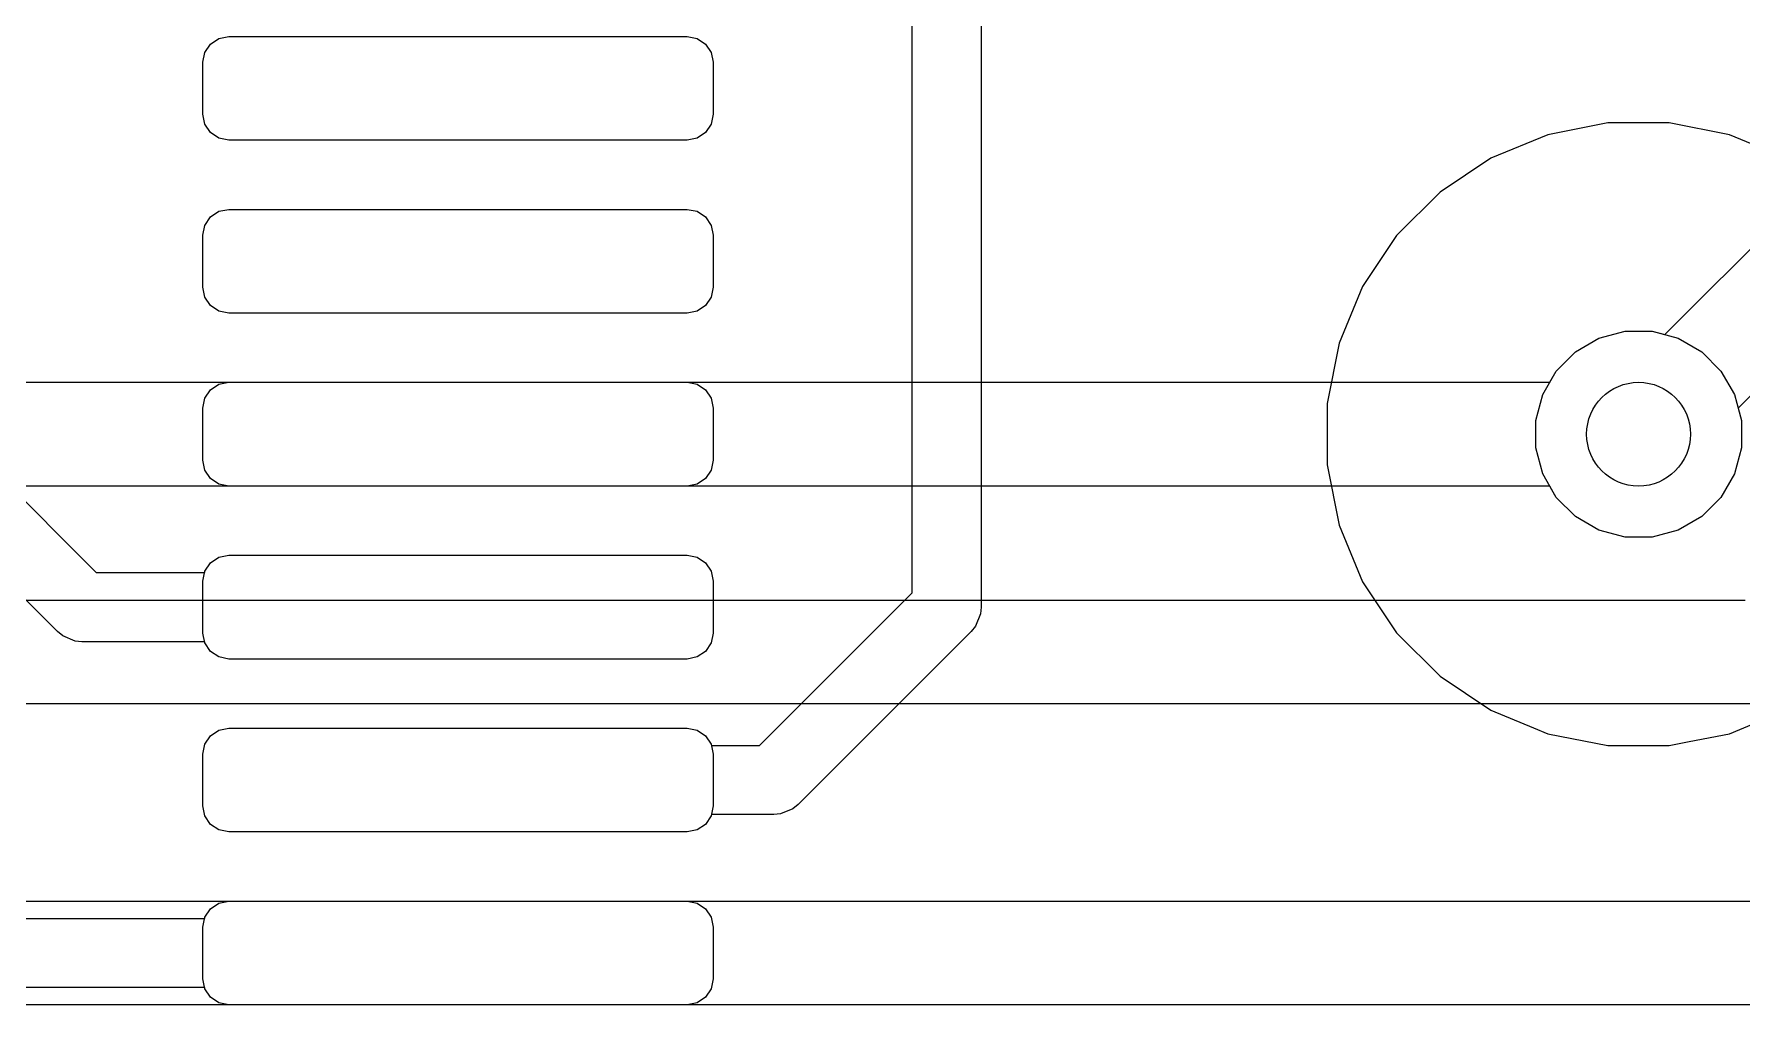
# Model space of a CAD drawing. Header units: inches. Extents: x 1.3 to 5.24, y -7.03 to -1.12.
# Drawn here: x 3.6363 to 3.8307, y -2.9783 to -2.8679 of the extents above; entities that cross this region are included whole.
import ezdxf

# ---------------------------------------------------------------- set-up
doc = ezdxf.new("R2010")
doc.units = ezdxf.units.IN
doc.header["$MEASUREMENT"] = 0
for name, color, linetype, true_color in [('B.Cu', 153, 'CONTINUOUS', 0x4d7fc4), ('F.Cu', 13, 'CONTINUOUS', 0xc83434), ('F.Mask', 201, 'CONTINUOUS', 0xd864ff), ('F.Paste', 253, 'CONTINUOUS', 0xb4a09a), ('In1.Cu', 91, 'CONTINUOUS', 0x7fc87f), ('In2.Cu', 33, 'CONTINUOUS', 0xce7d2c)]:
    doc.layers.add(name, color=color, linetype=linetype, true_color=true_color)

msp = doc.modelspace()

# ---------------------------------------------------------------- linework, layer by layer
at = {"layer": 'B.Cu', "linetype": 'CONTINUOUS'}
for p, q in [((3.81541, -2.87793), (3.80856, -2.8793)), ((3.82239, -2.87793), (3.81541, -2.87793)), ((3.81541, -2.87793), (3.81541, -2.87793)), ((3.82924, -2.8793), (3.82239, -2.87793)), ((3.82239, -2.87793), (3.82239, -2.87793)), ((3.80856, -2.8793), (3.8021, -2.88197)), ((3.80856, -2.8793), (3.80856, -2.8793)), ((3.83569, -2.88197), (3.82924, -2.8793)), ((3.82924, -2.8793), (3.82924, -2.8793)), ((3.8021, -2.88197), (3.7963, -2.88585)), ((3.8021, -2.88197), (3.8021, -2.88197)), ((3.7963, -2.88585), (3.79136, -2.89079)), ((3.7963, -2.88585), (3.7963, -2.88585)), ((3.79136, -2.89079), (3.78748, -2.89659)), ((3.79136, -2.89079), (3.79136, -2.89079)), ((3.78748, -2.89659), (3.78481, -2.90304)), ((3.78748, -2.89659), (3.78748, -2.89659)), ((3.81438, -2.90247), (3.81736, -2.90168)), ((3.81736, -2.90168), (3.82044, -2.90168)), ((3.82044, -2.90168), (3.82342, -2.90247)), ((3.78481, -2.90304), (3.78344, -2.90989)), ((3.78481, -2.90304), (3.78481, -2.90304)), ((3.81171, -2.90402), (3.81438, -2.90247)), ((3.82342, -2.90247), (3.82609, -2.90402)), ((3.80953, -2.9062), (3.81171, -2.90402)), ((3.82609, -2.90402), (3.82827, -2.9062)), ((3.80799, -2.90887), (3.80953, -2.9062)), ((3.82827, -2.9062), (3.82981, -2.90887)), ((3.80719, -2.91184), (3.80799, -2.90887)), ((3.82981, -2.90887), (3.83061, -2.91184)), ((3.78344, -2.90989), (3.78344, -2.91688)), ((3.80719, -2.91493), (3.80719, -2.91184)), ((3.83061, -2.91184), (3.83061, -2.91493)), ((3.80799, -2.91791), (3.80719, -2.91493)), ((3.83061, -2.91493), (3.82981, -2.91791)), ((3.78344, -2.91688), (3.78481, -2.92373)), ((3.80953, -2.92058), (3.80799, -2.91791)), ((3.82981, -2.91791), (3.82827, -2.92058)), ((3.81171, -2.92276), (3.80953, -2.92058)), ((3.82827, -2.92058), (3.82609, -2.92276)), ((3.81438, -2.9243), (3.81171, -2.92276)), ((3.82609, -2.92276), (3.82342, -2.9243)), ((3.78481, -2.92373), (3.78481, -2.92373)), ((3.78481, -2.92373), (3.78748, -2.93018)), ((3.81736, -2.9251), (3.81438, -2.9243)), ((3.82342, -2.9243), (3.82044, -2.9251)), ((3.82044, -2.9251), (3.81736, -2.9251)), ((3.78748, -2.93018), (3.78748, -2.93018)), ((3.78748, -2.93018), (3.79136, -2.93599)), ((3.79136, -2.93599), (3.79136, -2.93599)), ((3.79136, -2.93599), (3.7963, -2.94092)), ((3.7963, -2.94092), (3.7963, -2.94092)), ((3.7963, -2.94092), (3.8021, -2.9448)), ((3.8021, -2.9448), (3.8021, -2.9448)), ((3.8021, -2.9448), (3.80694, -2.94681)), ((3.82924, -2.94748), (3.83569, -2.9448)), ((3.80694, -2.94681), (3.80856, -2.94748)), ((3.80856, -2.94748), (3.80856, -2.94748)), ((3.80856, -2.94748), (3.80856, -2.94748)), ((3.80856, -2.94748), (3.81541, -2.94884)), ((3.82467, -2.94838), (3.82924, -2.94748)), ((3.82924, -2.94748), (3.82924, -2.94748)), ((3.82924, -2.94748), (3.82924, -2.94748)), ((3.81541, -2.94884), (3.81541, -2.94884)), ((3.81541, -2.94884), (3.81541, -2.94884)), ((3.81541, -2.94884), (3.82239, -2.94884)), ((3.82239, -2.94884), (3.82467, -2.94838)), ((3.82239, -2.94884), (3.82239, -2.94884))]:
    msp.add_line(p, q, dxfattribs=at)
at = {"layer": 'B.Cu'}
msp.add_circle((3.8189, -2.91339), 0.00591, dxfattribs=at)
at = {"layer": 'F.Cu', "linetype": 'CONTINUOUS'}
for p, q in [((3.74409, -2.85433), (3.74409, -2.93307)), ((3.73622, -2.93144), (3.73622, -2.85596)), ((3.5736, -2.85937), (3.64336, -2.92913)), ((3.63895, -2.93585), (3.56803, -2.86494)), ((3.65638, -2.86898), (3.65733, -2.86834)), ((3.65733, -2.86834), (3.65846, -2.86811)), ((3.65846, -2.86811), (3.71063, -2.86811)), ((3.71063, -2.86811), (3.71176, -2.86834)), ((3.71176, -2.86834), (3.71272, -2.86898)), ((3.65551, -2.87106), (3.65574, -2.86993)), ((3.65574, -2.86993), (3.65638, -2.86898)), ((3.71272, -2.86898), (3.71336, -2.86993)), ((3.71336, -2.86993), (3.71358, -2.87106)), ((3.65551, -2.87697), (3.65551, -2.87106)), ((3.71358, -2.87106), (3.71358, -2.87697)), ((3.82187, -2.90206), (3.85236, -2.87157)), ((3.65574, -2.8781), (3.65551, -2.87697)), ((3.65638, -2.87906), (3.65574, -2.8781)), ((3.71336, -2.8781), (3.71272, -2.87906)), ((3.71358, -2.87697), (3.71336, -2.8781)), ((3.86244, -2.87819), (3.83022, -2.91041)), ((3.65733, -2.8797), (3.65638, -2.87906)), ((3.65846, -2.87992), (3.65733, -2.8797)), ((3.71063, -2.87992), (3.65846, -2.87992)), ((3.71176, -2.8797), (3.71063, -2.87992)), ((3.71272, -2.87906), (3.71176, -2.8797)), ((3.65638, -2.88866), (3.65733, -2.88802)), ((3.65733, -2.88802), (3.65846, -2.8878)), ((3.65846, -2.8878), (3.71063, -2.8878)), ((3.71063, -2.8878), (3.71176, -2.88802)), ((3.71176, -2.88802), (3.71272, -2.88866)), ((3.65551, -2.89075), (3.65574, -2.88962)), ((3.65574, -2.88962), (3.65638, -2.88866)), ((3.71272, -2.88866), (3.71336, -2.88962)), ((3.71336, -2.88962), (3.71358, -2.89075)), ((3.65551, -2.89665), (3.65551, -2.89075)), ((3.71358, -2.89075), (3.71358, -2.89665)), ((3.65574, -2.89778), (3.65551, -2.89665)), ((3.65638, -2.89874), (3.65574, -2.89778)), ((3.71336, -2.89778), (3.71272, -2.89874)), ((3.71358, -2.89665), (3.71336, -2.89778)), ((3.65733, -2.89938), (3.65638, -2.89874)), ((3.65846, -2.89961), (3.65733, -2.89938)), ((3.71063, -2.89961), (3.65846, -2.89961)), ((3.71176, -2.89938), (3.71063, -2.89961)), ((3.71272, -2.89874), (3.71176, -2.89938)), ((3.81438, -2.90247), (3.81736, -2.90168)), ((3.81736, -2.90168), (3.82044, -2.90168)), ((3.82044, -2.90168), (3.82187, -2.90206)), ((3.81171, -2.90402), (3.81438, -2.90247)), ((3.80953, -2.9062), (3.81171, -2.90402)), ((3.65733, -2.90771), (3.65846, -2.90748)), ((3.65846, -2.90748), (3.71063, -2.90748)), ((3.71063, -2.90748), (3.71176, -2.90771)), ((3.80799, -2.90887), (3.80953, -2.9062)), ((3.65551, -2.91043), (3.65574, -2.9093)), ((3.65574, -2.9093), (3.65638, -2.90835)), ((3.65638, -2.90835), (3.65733, -2.90771)), ((3.71176, -2.90771), (3.71272, -2.90835)), ((3.71272, -2.90835), (3.71336, -2.9093)), ((3.71336, -2.9093), (3.71358, -2.91043)), ((3.80719, -2.91184), (3.80799, -2.90887)), ((3.65551, -2.91634), (3.65551, -2.91043)), ((3.71358, -2.91043), (3.71358, -2.91634)), ((3.83022, -2.91041), (3.83061, -2.91184)), ((3.80719, -2.91493), (3.80719, -2.91184)), ((3.83061, -2.91184), (3.83061, -2.91493)), ((3.80799, -2.91791), (3.80719, -2.91493)), ((3.83061, -2.91493), (3.82981, -2.91791)), ((3.65574, -2.91747), (3.65551, -2.91634)), ((3.71358, -2.91634), (3.71336, -2.91747)), ((3.65638, -2.91843), (3.65574, -2.91747)), ((3.65733, -2.91907), (3.65638, -2.91843)), ((3.65846, -2.91929), (3.65733, -2.91907)), ((3.71176, -2.91907), (3.71063, -2.91929)), ((3.71272, -2.91843), (3.71176, -2.91907)), ((3.71336, -2.91747), (3.71272, -2.91843)), ((3.80953, -2.92058), (3.80799, -2.91791)), ((3.82981, -2.91791), (3.82827, -2.92058)), ((3.71063, -2.91929), (3.65846, -2.91929)), ((3.81171, -2.92276), (3.80953, -2.92058)), ((3.82827, -2.92058), (3.82609, -2.92276)), ((3.81438, -2.9243), (3.81171, -2.92276)), ((3.82609, -2.92276), (3.82342, -2.9243)), ((3.81736, -2.9251), (3.81438, -2.9243)), ((3.82342, -2.9243), (3.82044, -2.9251)), ((3.82044, -2.9251), (3.81736, -2.9251)), ((3.65574, -2.92899), (3.65638, -2.92803)), ((3.65638, -2.92803), (3.65733, -2.92739)), ((3.65733, -2.92739), (3.65846, -2.92717)), ((3.65846, -2.92717), (3.71063, -2.92717)), ((3.71063, -2.92717), (3.71176, -2.92739)), ((3.71176, -2.92739), (3.71272, -2.92803)), ((3.71272, -2.92803), (3.71336, -2.92899)), ((3.64336, -2.92913), (3.65571, -2.92913)), ((3.65571, -2.92913), (3.65574, -2.92899)), ((3.71336, -2.92899), (3.71358, -2.93012)), ((3.71358, -2.93012), (3.71358, -2.93602)), ((3.71884, -2.94882), (3.73622, -2.93144)), ((3.74402, -2.93384), (3.74343, -2.93526)), ((3.74409, -2.93307), (3.74402, -2.93384)), ((3.63955, -2.93634), (3.63895, -2.93585)), ((3.64096, -2.93693), (3.63955, -2.93634)), ((3.71358, -2.93602), (3.71336, -2.93715)), ((3.74294, -2.93585), (3.72326, -2.95554)), ((3.74343, -2.93526), (3.74294, -2.93585)), ((3.64173, -2.93701), (3.64096, -2.93693)), ((3.65571, -2.93701), (3.64173, -2.93701)), ((3.65574, -2.93715), (3.65571, -2.93701)), ((3.65638, -2.93811), (3.65574, -2.93715)), ((3.65733, -2.93875), (3.65638, -2.93811)), ((3.71272, -2.93811), (3.71176, -2.93875)), ((3.71336, -2.93715), (3.71272, -2.93811)), ((3.65846, -2.93898), (3.65733, -2.93875)), ((3.71063, -2.93898), (3.65846, -2.93898)), ((3.71176, -2.93875), (3.71063, -2.93898)), ((3.65574, -2.94867), (3.65638, -2.94772)), ((3.65638, -2.94772), (3.65733, -2.94708)), ((3.65733, -2.94708), (3.65846, -2.94685)), ((3.65846, -2.94685), (3.71063, -2.94685)), ((3.71063, -2.94685), (3.71176, -2.94708)), ((3.71176, -2.94708), (3.71272, -2.94772)), ((3.71272, -2.94772), (3.71336, -2.94867)), ((3.65551, -2.9498), (3.65574, -2.94867)), ((3.65551, -2.95571), (3.65551, -2.9498)), ((3.71336, -2.94867), (3.71339, -2.94882)), ((3.71339, -2.94882), (3.71884, -2.94882)), ((3.65574, -2.95684), (3.65551, -2.95571)), ((3.72266, -2.95603), (3.72124, -2.95662)), ((3.72326, -2.95554), (3.72266, -2.95603)), ((3.65638, -2.9578), (3.65574, -2.95684)), ((3.65733, -2.95844), (3.65638, -2.9578)), ((3.71272, -2.9578), (3.71176, -2.95844)), ((3.71336, -2.95684), (3.71272, -2.9578)), ((3.71339, -2.95669), (3.71336, -2.95684)), ((3.72047, -2.95669), (3.71339, -2.95669)), ((3.72124, -2.95662), (3.72047, -2.95669)), ((3.65846, -2.95866), (3.65733, -2.95844)), ((3.71063, -2.95866), (3.65846, -2.95866)), ((3.71176, -2.95844), (3.71063, -2.95866)), ((3.65574, -2.96836), (3.65638, -2.9674)), ((3.65638, -2.9674), (3.65733, -2.96676)), ((3.65733, -2.96676), (3.65846, -2.96654)), ((3.65846, -2.96654), (3.71063, -2.96654)), ((3.71063, -2.96654), (3.71176, -2.96676)), ((3.71176, -2.96676), (3.71272, -2.9674)), ((3.71272, -2.9674), (3.71336, -2.96836)), ((3.52525, -2.9685), (3.65571, -2.9685)), ((3.65571, -2.9685), (3.65574, -2.96836)), ((3.71336, -2.96836), (3.71358, -2.96949)), ((3.71358, -2.96949), (3.71358, -2.97539)), ((3.71358, -2.97539), (3.71336, -2.97652)), ((3.65571, -2.97638), (3.52362, -2.97638)), ((3.65574, -2.97652), (3.65571, -2.97638)), ((3.65638, -2.97748), (3.65574, -2.97652)), ((3.65733, -2.97812), (3.65638, -2.97748)), ((3.71272, -2.97748), (3.71176, -2.97812)), ((3.71336, -2.97652), (3.71272, -2.97748)), ((3.65846, -2.97835), (3.65733, -2.97812)), ((3.71063, -2.97835), (3.65846, -2.97835)), ((3.71176, -2.97812), (3.71063, -2.97835))]:
    msp.add_line(p, q, dxfattribs=at)
at = {"layer": 'F.Cu'}
msp.add_circle((3.8189, -2.91339), 0.00591, dxfattribs=at)
at = {"layer": 'F.Mask', "linetype": 'CONTINUOUS'}
for p, q in [((3.65638, -2.86898), (3.65733, -2.86834)), ((3.65733, -2.86834), (3.65846, -2.86811)), ((3.65846, -2.86811), (3.71063, -2.86811)), ((3.71063, -2.86811), (3.71176, -2.86834)), ((3.71176, -2.86834), (3.71272, -2.86898)), ((3.65551, -2.87106), (3.65574, -2.86993)), ((3.65574, -2.86993), (3.65638, -2.86898)), ((3.71272, -2.86898), (3.71336, -2.86993)), ((3.71336, -2.86993), (3.71358, -2.87106)), ((3.65551, -2.87697), (3.65551, -2.87106)), ((3.71358, -2.87106), (3.71358, -2.87697)), ((3.65574, -2.8781), (3.65551, -2.87697)), ((3.65638, -2.87906), (3.65574, -2.8781)), ((3.71336, -2.8781), (3.71272, -2.87906)), ((3.71358, -2.87697), (3.71336, -2.8781)), ((3.65733, -2.8797), (3.65638, -2.87906)), ((3.65846, -2.87992), (3.65733, -2.8797)), ((3.71063, -2.87992), (3.65846, -2.87992)), ((3.71176, -2.8797), (3.71063, -2.87992)), ((3.71272, -2.87906), (3.71176, -2.8797)), ((3.65638, -2.88866), (3.65733, -2.88802)), ((3.65733, -2.88802), (3.65846, -2.8878)), ((3.65846, -2.8878), (3.71063, -2.8878)), ((3.71063, -2.8878), (3.71176, -2.88802)), ((3.71176, -2.88802), (3.71272, -2.88866)), ((3.65551, -2.89075), (3.65574, -2.88962)), ((3.65574, -2.88962), (3.65638, -2.88866)), ((3.71272, -2.88866), (3.71336, -2.88962)), ((3.71336, -2.88962), (3.71358, -2.89075)), ((3.65551, -2.89665), (3.65551, -2.89075)), ((3.71358, -2.89075), (3.71358, -2.89665)), ((3.65574, -2.89778), (3.65551, -2.89665)), ((3.65638, -2.89874), (3.65574, -2.89778)), ((3.71336, -2.89778), (3.71272, -2.89874)), ((3.71358, -2.89665), (3.71336, -2.89778)), ((3.65733, -2.89938), (3.65638, -2.89874)), ((3.65846, -2.89961), (3.65733, -2.89938)), ((3.71063, -2.89961), (3.65846, -2.89961)), ((3.71176, -2.89938), (3.71063, -2.89961)), ((3.71272, -2.89874), (3.71176, -2.89938)), ((3.65733, -2.90771), (3.65846, -2.90748)), ((3.65846, -2.90748), (3.71063, -2.90748)), ((3.71063, -2.90748), (3.71176, -2.90771)), ((3.65551, -2.91043), (3.65574, -2.9093)), ((3.65574, -2.9093), (3.65638, -2.90835)), ((3.65638, -2.90835), (3.65733, -2.90771)), ((3.71176, -2.90771), (3.71272, -2.90835)), ((3.71272, -2.90835), (3.71336, -2.9093)), ((3.71336, -2.9093), (3.71358, -2.91043)), ((3.65551, -2.91634), (3.65551, -2.91043)), ((3.71358, -2.91043), (3.71358, -2.91634)), ((3.65574, -2.91747), (3.65551, -2.91634)), ((3.71358, -2.91634), (3.71336, -2.91747)), ((3.65638, -2.91843), (3.65574, -2.91747)), ((3.65733, -2.91907), (3.65638, -2.91843)), ((3.65846, -2.91929), (3.65733, -2.91907)), ((3.71176, -2.91907), (3.71063, -2.91929)), ((3.71272, -2.91843), (3.71176, -2.91907)), ((3.71336, -2.91747), (3.71272, -2.91843)), ((3.71063, -2.91929), (3.65846, -2.91929)), ((3.65574, -2.92899), (3.65638, -2.92803)), ((3.65638, -2.92803), (3.65733, -2.92739)), ((3.65733, -2.92739), (3.65846, -2.92717)), ((3.65846, -2.92717), (3.71063, -2.92717)), ((3.71063, -2.92717), (3.71176, -2.92739)), ((3.71176, -2.92739), (3.71272, -2.92803)), ((3.71272, -2.92803), (3.71336, -2.92899)), ((3.65551, -2.93012), (3.65574, -2.92899)), ((3.65551, -2.93602), (3.65551, -2.93012)), ((3.71336, -2.92899), (3.71358, -2.93012)), ((3.71358, -2.93012), (3.71358, -2.93602)), ((3.65574, -2.93715), (3.65551, -2.93602)), ((3.71358, -2.93602), (3.71336, -2.93715)), ((3.65638, -2.93811), (3.65574, -2.93715)), ((3.65733, -2.93875), (3.65638, -2.93811)), ((3.71272, -2.93811), (3.71176, -2.93875)), ((3.71336, -2.93715), (3.71272, -2.93811)), ((3.65846, -2.93898), (3.65733, -2.93875)), ((3.71063, -2.93898), (3.65846, -2.93898)), ((3.71176, -2.93875), (3.71063, -2.93898)), ((3.65574, -2.94867), (3.65638, -2.94772)), ((3.65638, -2.94772), (3.65733, -2.94708)), ((3.65733, -2.94708), (3.65846, -2.94685)), ((3.65846, -2.94685), (3.71063, -2.94685)), ((3.71063, -2.94685), (3.71176, -2.94708)), ((3.71176, -2.94708), (3.71272, -2.94772)), ((3.71272, -2.94772), (3.71336, -2.94867)), ((3.65551, -2.9498), (3.65574, -2.94867)), ((3.65551, -2.95571), (3.65551, -2.9498)), ((3.71336, -2.94867), (3.71358, -2.9498)), ((3.71358, -2.9498), (3.71358, -2.95571)), ((3.65574, -2.95684), (3.65551, -2.95571)), ((3.71358, -2.95571), (3.71336, -2.95684)), ((3.65638, -2.9578), (3.65574, -2.95684)), ((3.65733, -2.95844), (3.65638, -2.9578)), ((3.71272, -2.9578), (3.71176, -2.95844)), ((3.71336, -2.95684), (3.71272, -2.9578)), ((3.65846, -2.95866), (3.65733, -2.95844)), ((3.71063, -2.95866), (3.65846, -2.95866)), ((3.71176, -2.95844), (3.71063, -2.95866)), ((3.65574, -2.96836), (3.65638, -2.9674)), ((3.65638, -2.9674), (3.65733, -2.96676)), ((3.65733, -2.96676), (3.65846, -2.96654)), ((3.65846, -2.96654), (3.71063, -2.96654)), ((3.71063, -2.96654), (3.71176, -2.96676)), ((3.71176, -2.96676), (3.71272, -2.9674)), ((3.71272, -2.9674), (3.71336, -2.96836)), ((3.65551, -2.96949), (3.65574, -2.96836)), ((3.65551, -2.97539), (3.65551, -2.96949)), ((3.71336, -2.96836), (3.71358, -2.96949)), ((3.71358, -2.96949), (3.71358, -2.97539)), ((3.65574, -2.97652), (3.65551, -2.97539)), ((3.71358, -2.97539), (3.71336, -2.97652)), ((3.65638, -2.97748), (3.65574, -2.97652)), ((3.65733, -2.97812), (3.65638, -2.97748)), ((3.71272, -2.97748), (3.71176, -2.97812)), ((3.71336, -2.97652), (3.71272, -2.97748)), ((3.65846, -2.97835), (3.65733, -2.97812)), ((3.71063, -2.97835), (3.65846, -2.97835)), ((3.71176, -2.97812), (3.71063, -2.97835))]:
    msp.add_line(p, q, dxfattribs=at)
at = {"layer": 'F.Paste', "linetype": 'CONTINUOUS'}
for p, q in [((3.65638, -2.86898), (3.65733, -2.86834)), ((3.65733, -2.86834), (3.65846, -2.86811)), ((3.65846, -2.86811), (3.71063, -2.86811)), ((3.71063, -2.86811), (3.71176, -2.86834)), ((3.71176, -2.86834), (3.71272, -2.86898)), ((3.65551, -2.87106), (3.65574, -2.86993)), ((3.65574, -2.86993), (3.65638, -2.86898)), ((3.71272, -2.86898), (3.71336, -2.86993)), ((3.71336, -2.86993), (3.71358, -2.87106)), ((3.65551, -2.87697), (3.65551, -2.87106)), ((3.71358, -2.87106), (3.71358, -2.87697)), ((3.65574, -2.8781), (3.65551, -2.87697)), ((3.65638, -2.87906), (3.65574, -2.8781)), ((3.71336, -2.8781), (3.71272, -2.87906)), ((3.71358, -2.87697), (3.71336, -2.8781)), ((3.65733, -2.8797), (3.65638, -2.87906)), ((3.65846, -2.87992), (3.65733, -2.8797)), ((3.71063, -2.87992), (3.65846, -2.87992)), ((3.71176, -2.8797), (3.71063, -2.87992)), ((3.71272, -2.87906), (3.71176, -2.8797)), ((3.65638, -2.88866), (3.65733, -2.88802)), ((3.65733, -2.88802), (3.65846, -2.8878)), ((3.65846, -2.8878), (3.71063, -2.8878)), ((3.71063, -2.8878), (3.71176, -2.88802)), ((3.71176, -2.88802), (3.71272, -2.88866)), ((3.65551, -2.89075), (3.65574, -2.88962)), ((3.65574, -2.88962), (3.65638, -2.88866)), ((3.71272, -2.88866), (3.71336, -2.88962)), ((3.71336, -2.88962), (3.71358, -2.89075)), ((3.65551, -2.89665), (3.65551, -2.89075)), ((3.71358, -2.89075), (3.71358, -2.89665)), ((3.65574, -2.89778), (3.65551, -2.89665)), ((3.65638, -2.89874), (3.65574, -2.89778)), ((3.71336, -2.89778), (3.71272, -2.89874)), ((3.71358, -2.89665), (3.71336, -2.89778)), ((3.65733, -2.89938), (3.65638, -2.89874)), ((3.65846, -2.89961), (3.65733, -2.89938)), ((3.71063, -2.89961), (3.65846, -2.89961)), ((3.71176, -2.89938), (3.71063, -2.89961)), ((3.71272, -2.89874), (3.71176, -2.89938)), ((3.65733, -2.90771), (3.65846, -2.90748)), ((3.65846, -2.90748), (3.71063, -2.90748)), ((3.71063, -2.90748), (3.71176, -2.90771)), ((3.65551, -2.91043), (3.65574, -2.9093)), ((3.65574, -2.9093), (3.65638, -2.90835)), ((3.65638, -2.90835), (3.65733, -2.90771)), ((3.71176, -2.90771), (3.71272, -2.90835)), ((3.71272, -2.90835), (3.71336, -2.9093)), ((3.71336, -2.9093), (3.71358, -2.91043)), ((3.65551, -2.91634), (3.65551, -2.91043)), ((3.71358, -2.91043), (3.71358, -2.91634)), ((3.65574, -2.91747), (3.65551, -2.91634)), ((3.71358, -2.91634), (3.71336, -2.91747)), ((3.65638, -2.91843), (3.65574, -2.91747)), ((3.65733, -2.91907), (3.65638, -2.91843)), ((3.65846, -2.91929), (3.65733, -2.91907)), ((3.71176, -2.91907), (3.71063, -2.91929)), ((3.71272, -2.91843), (3.71176, -2.91907)), ((3.71336, -2.91747), (3.71272, -2.91843)), ((3.71063, -2.91929), (3.65846, -2.91929)), ((3.65574, -2.92899), (3.65638, -2.92803)), ((3.65638, -2.92803), (3.65733, -2.92739)), ((3.65733, -2.92739), (3.65846, -2.92717)), ((3.65846, -2.92717), (3.71063, -2.92717)), ((3.71063, -2.92717), (3.71176, -2.92739)), ((3.71176, -2.92739), (3.71272, -2.92803)), ((3.71272, -2.92803), (3.71336, -2.92899)), ((3.65551, -2.93012), (3.65574, -2.92899)), ((3.65551, -2.93602), (3.65551, -2.93012)), ((3.71336, -2.92899), (3.71358, -2.93012)), ((3.71358, -2.93012), (3.71358, -2.93602)), ((3.65574, -2.93715), (3.65551, -2.93602)), ((3.71358, -2.93602), (3.71336, -2.93715)), ((3.65638, -2.93811), (3.65574, -2.93715)), ((3.65733, -2.93875), (3.65638, -2.93811)), ((3.71272, -2.93811), (3.71176, -2.93875)), ((3.71336, -2.93715), (3.71272, -2.93811)), ((3.65846, -2.93898), (3.65733, -2.93875)), ((3.71063, -2.93898), (3.65846, -2.93898)), ((3.71176, -2.93875), (3.71063, -2.93898)), ((3.65574, -2.94867), (3.65638, -2.94772)), ((3.65638, -2.94772), (3.65733, -2.94708)), ((3.65733, -2.94708), (3.65846, -2.94685)), ((3.65846, -2.94685), (3.71063, -2.94685)), ((3.71063, -2.94685), (3.71176, -2.94708)), ((3.71176, -2.94708), (3.71272, -2.94772)), ((3.71272, -2.94772), (3.71336, -2.94867)), ((3.65551, -2.9498), (3.65574, -2.94867)), ((3.65551, -2.95571), (3.65551, -2.9498)), ((3.71336, -2.94867), (3.71358, -2.9498)), ((3.71358, -2.9498), (3.71358, -2.95571)), ((3.65574, -2.95684), (3.65551, -2.95571)), ((3.71358, -2.95571), (3.71336, -2.95684)), ((3.65638, -2.9578), (3.65574, -2.95684)), ((3.65733, -2.95844), (3.65638, -2.9578)), ((3.71272, -2.9578), (3.71176, -2.95844)), ((3.71336, -2.95684), (3.71272, -2.9578)), ((3.65846, -2.95866), (3.65733, -2.95844)), ((3.71063, -2.95866), (3.65846, -2.95866)), ((3.71176, -2.95844), (3.71063, -2.95866)), ((3.65574, -2.96836), (3.65638, -2.9674)), ((3.65638, -2.9674), (3.65733, -2.96676)), ((3.65733, -2.96676), (3.65846, -2.96654)), ((3.65846, -2.96654), (3.71063, -2.96654)), ((3.71063, -2.96654), (3.71176, -2.96676)), ((3.71176, -2.96676), (3.71272, -2.9674)), ((3.71272, -2.9674), (3.71336, -2.96836)), ((3.65551, -2.96949), (3.65574, -2.96836)), ((3.65551, -2.97539), (3.65551, -2.96949)), ((3.71336, -2.96836), (3.71358, -2.96949)), ((3.71358, -2.96949), (3.71358, -2.97539)), ((3.65574, -2.97652), (3.65551, -2.97539)), ((3.71358, -2.97539), (3.71336, -2.97652)), ((3.65638, -2.97748), (3.65574, -2.97652)), ((3.65733, -2.97812), (3.65638, -2.97748)), ((3.71272, -2.97748), (3.71176, -2.97812)), ((3.71336, -2.97652), (3.71272, -2.97748)), ((3.65846, -2.97835), (3.65733, -2.97812)), ((3.71063, -2.97835), (3.65846, -2.97835)), ((3.71176, -2.97812), (3.71063, -2.97835))]:
    msp.add_line(p, q, dxfattribs=at)
at = {"layer": 'In1.Cu', "linetype": 'CONTINUOUS'}
for p, q in [((3.81438, -2.90247), (3.81736, -2.90168)), ((3.81736, -2.90168), (3.82044, -2.90168)), ((3.82044, -2.90168), (3.82342, -2.90247)), ((3.81171, -2.90402), (3.81438, -2.90247)), ((3.82342, -2.90247), (3.82609, -2.90402)), ((3.80953, -2.9062), (3.81171, -2.90402)), ((3.82609, -2.90402), (3.82827, -2.9062)), ((3.28504, -2.90748), (3.80879, -2.90748)), ((3.80879, -2.90748), (3.80953, -2.9062)), ((3.82827, -2.9062), (3.82981, -2.90887)), ((3.82981, -2.90887), (3.83061, -2.91184)), ((3.83061, -2.91184), (3.83061, -2.91493)), ((3.83061, -2.91493), (3.82981, -2.91791)), ((3.82981, -2.91791), (3.82827, -2.92058)), ((3.80879, -2.91929), (3.28749, -2.91929)), ((3.80953, -2.92058), (3.80879, -2.91929)), ((3.81171, -2.92276), (3.80953, -2.92058)), ((3.82827, -2.92058), (3.82609, -2.92276)), ((3.81438, -2.9243), (3.81171, -2.92276)), ((3.82609, -2.92276), (3.82342, -2.9243)), ((3.81736, -2.9251), (3.81438, -2.9243)), ((3.82342, -2.9243), (3.82044, -2.9251)), ((3.82044, -2.9251), (3.81736, -2.9251)), ((3.31336, -2.93228), (3.83102, -2.93228)), ((3.83346, -2.94409), (3.31426, -2.94409)), ((3.36614, -2.96654), (3.83614, -2.96654)), ((3.83858, -2.97835), (3.36859, -2.97835))]:
    msp.add_line(p, q, dxfattribs=at)
at = {"layer": 'In1.Cu'}
msp.add_circle((3.8189, -2.91339), 0.00591, dxfattribs=at)
at = {"layer": 'In2.Cu', "linetype": 'CONTINUOUS'}
for p, q in [((3.81438, -2.90247), (3.81736, -2.90168)), ((3.81736, -2.90168), (3.82044, -2.90168)), ((3.82044, -2.90168), (3.82342, -2.90247)), ((3.81171, -2.90402), (3.81438, -2.90247)), ((3.82342, -2.90247), (3.82609, -2.90402)), ((3.80953, -2.9062), (3.81171, -2.90402)), ((3.82609, -2.90402), (3.82827, -2.9062)), ((3.80799, -2.90887), (3.80953, -2.9062)), ((3.82827, -2.9062), (3.82981, -2.90887)), ((3.80719, -2.91184), (3.80799, -2.90887)), ((3.82981, -2.90887), (3.83061, -2.91184)), ((3.80719, -2.91493), (3.80719, -2.91184)), ((3.83061, -2.91184), (3.83061, -2.91493)), ((3.80799, -2.91791), (3.80719, -2.91493)), ((3.83061, -2.91493), (3.82981, -2.91791)), ((3.80953, -2.92058), (3.80799, -2.91791)), ((3.82981, -2.91791), (3.82827, -2.92058)), ((3.81171, -2.92276), (3.80953, -2.92058)), ((3.82827, -2.92058), (3.82609, -2.92276)), ((3.81438, -2.9243), (3.81171, -2.92276)), ((3.82609, -2.92276), (3.82342, -2.9243)), ((3.81736, -2.9251), (3.81438, -2.9243)), ((3.82342, -2.9243), (3.82044, -2.9251)), ((3.82044, -2.9251), (3.81736, -2.9251))]:
    msp.add_line(p, q, dxfattribs=at)
at = {"layer": 'In2.Cu'}
msp.add_circle((3.8189, -2.91339), 0.00591, dxfattribs=at)

doc.saveas('drawing.dxf')
